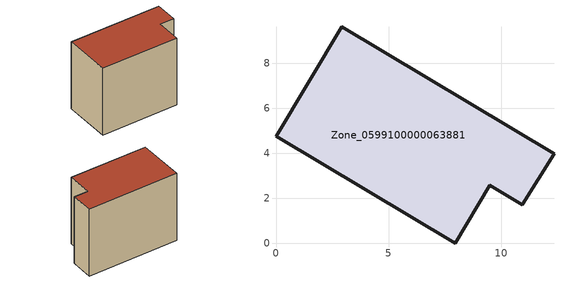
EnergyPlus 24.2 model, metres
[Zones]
Zone_0599100000063881
 floor ground (C_G): 9.49,2.57 7.95,0 0,4.76 2.91,9.62 12.34,3.97 10.93,1.71 z0
 wall outside (C_F): 2.91,9.62 0,4.76 7.95,0 9.49,2.57 10.93,1.71 12.34,3.97 2.91,9.62 z0:8.4
 roof outside (C_R): 10.93,1.71 12.34,3.97 2.91,9.62 0,4.76 7.95,0 9.49,2.57 z8.4
[BUILDING]
Pand.0599100000063881: North Axis=0; Terrain=City; Loads Convergence Tolerance Value=0.04; Temperature Convergence Tolerance Value=0.4; Solar Distribution=FullExterior; Maximum Number of Warmup Days=25; Minimum Number of Warmup Days=1
[Site:Location]
Rotterdam.The.Hague.AP_ZH_NLD Design_Conditions: Latitude=51.96; Longitude=4.45; Time Zone=1; Elevation=-4.5
[SITE:GROUNDTEMPERATURE:BUILDINGSURFACE]
18, 18, 18, 18, 18, 18, 18, 18, 18, 18, 18, 18
[MATERIAL] Thermal Absorptance=0.9; Solar Absorptance=0.7; Visible Absorptance=0.7
Name | Roughness | Thickness | Conductivity | Density | Specific Heat
G.TC.1975-1991 | MediumSmooth | 0.15 | 0.288461 | 540 | 1210
F.TC.1975-1991 | Rough | 0.3 | 0.230769 | 1920 | 840
R.TC.1975-1991 | MediumRough | 0.2 | 0.153846 | 1500 | 1000
[CONSTRUCTION]
C_G: G.TC.1975-1991
C_F: F.TC.1975-1991
C_R: R.TC.1975-1991
[ZONE]
Zone_0599100000063881: Type=1; Multiplier=1; Ceiling Height=Autocalculate; Volume=Autocalculate; Floor Area=autocalculate; Part of Total Floor Area=Yes
[ZONEINFILTRATION:DESIGNFLOWRATE]
Infil_Zone_0599100000063881: Zone or ZoneList or Space or SpaceList=Zone_0599100000063881; Schedule=AlwaysOn; Design Flow Rate Calculation Method=Flow/Area; Flow Rate per Floor Area=0.003; Constant Term Coefficient=1; Temperature Term Coefficient=0; Velocity Term Coefficient=0; Velocity Squared Term Coefficient=0
[HVACTEMPLATE:ZONE:IDEALLOADSAIRSYSTEM]
Zone_0599100000063881: Maximum Heating Supply Air Temperature=50; Minimum Cooling Supply Air Temperature=13; Maximum Heating Supply Air Humidity Ratio=0.0156; Minimum Cooling Supply Air Humidity Ratio=0.0077; Heating Limit=NoLimit; Cooling Limit=NoLimit; Dehumidification Control Type=ConstantSensibleHeatRatio; Cooling Sensible Heat Ratio=0.7; Dehumidification Setpoint=60; Humidification Control Type=None; Humidification Setpoint=30; Outdoor Air Method=None; Outdoor Air Flow Rate per Person=0.00944; Outdoor Air Flow Rate per Zone Floor Area=0; Outdoor Air Flow Rate per Zone=0; Demand Controlled Ventilation Type=None; Outdoor Air Economizer Type=NoEconomizer; Heat Recovery Type=None; Sensible Heat Recovery Effectiveness=0.7; Latent Heat Recovery Effectiveness=0.65
[ZONECONTROL:THERMOSTAT]
ThermostatControl_Zone_0599100000063881: Zone or ZoneList=Zone_0599100000063881; Control Type Schedule=DualSetpointControlType; Control 1=Thermostat_Zone_0599100000063881; Temperature Difference Between Cutout And Setpoint=0
[THERMOSTATSETPOINT:DUALSETPOINT]
Thermostat_Zone_0599100000063881: Heating Setpoint Temperature Schedule=HeatingSetpoint_Zone_0599100000063881; Cooling Setpoint Temperature Schedule=CoolingSetpoint_Zone_0599100000063881
[SCHEDULE:COMPACT]
HeatingSetpoint_Zone_0599100000063881: Through: 12/31, For: AllDays, Until: 24:00, 21
CoolingSetpoint_Zone_0599100000063881: Through: 12/31, For: AllDays, Until: 24:00, 24
DualSetpointControlType: Through: 12/31, For: AllDays, Until: 24:00, 4
AlwaysOn: Through: 12/31, For: AllDays, Until: 24:00, 1
